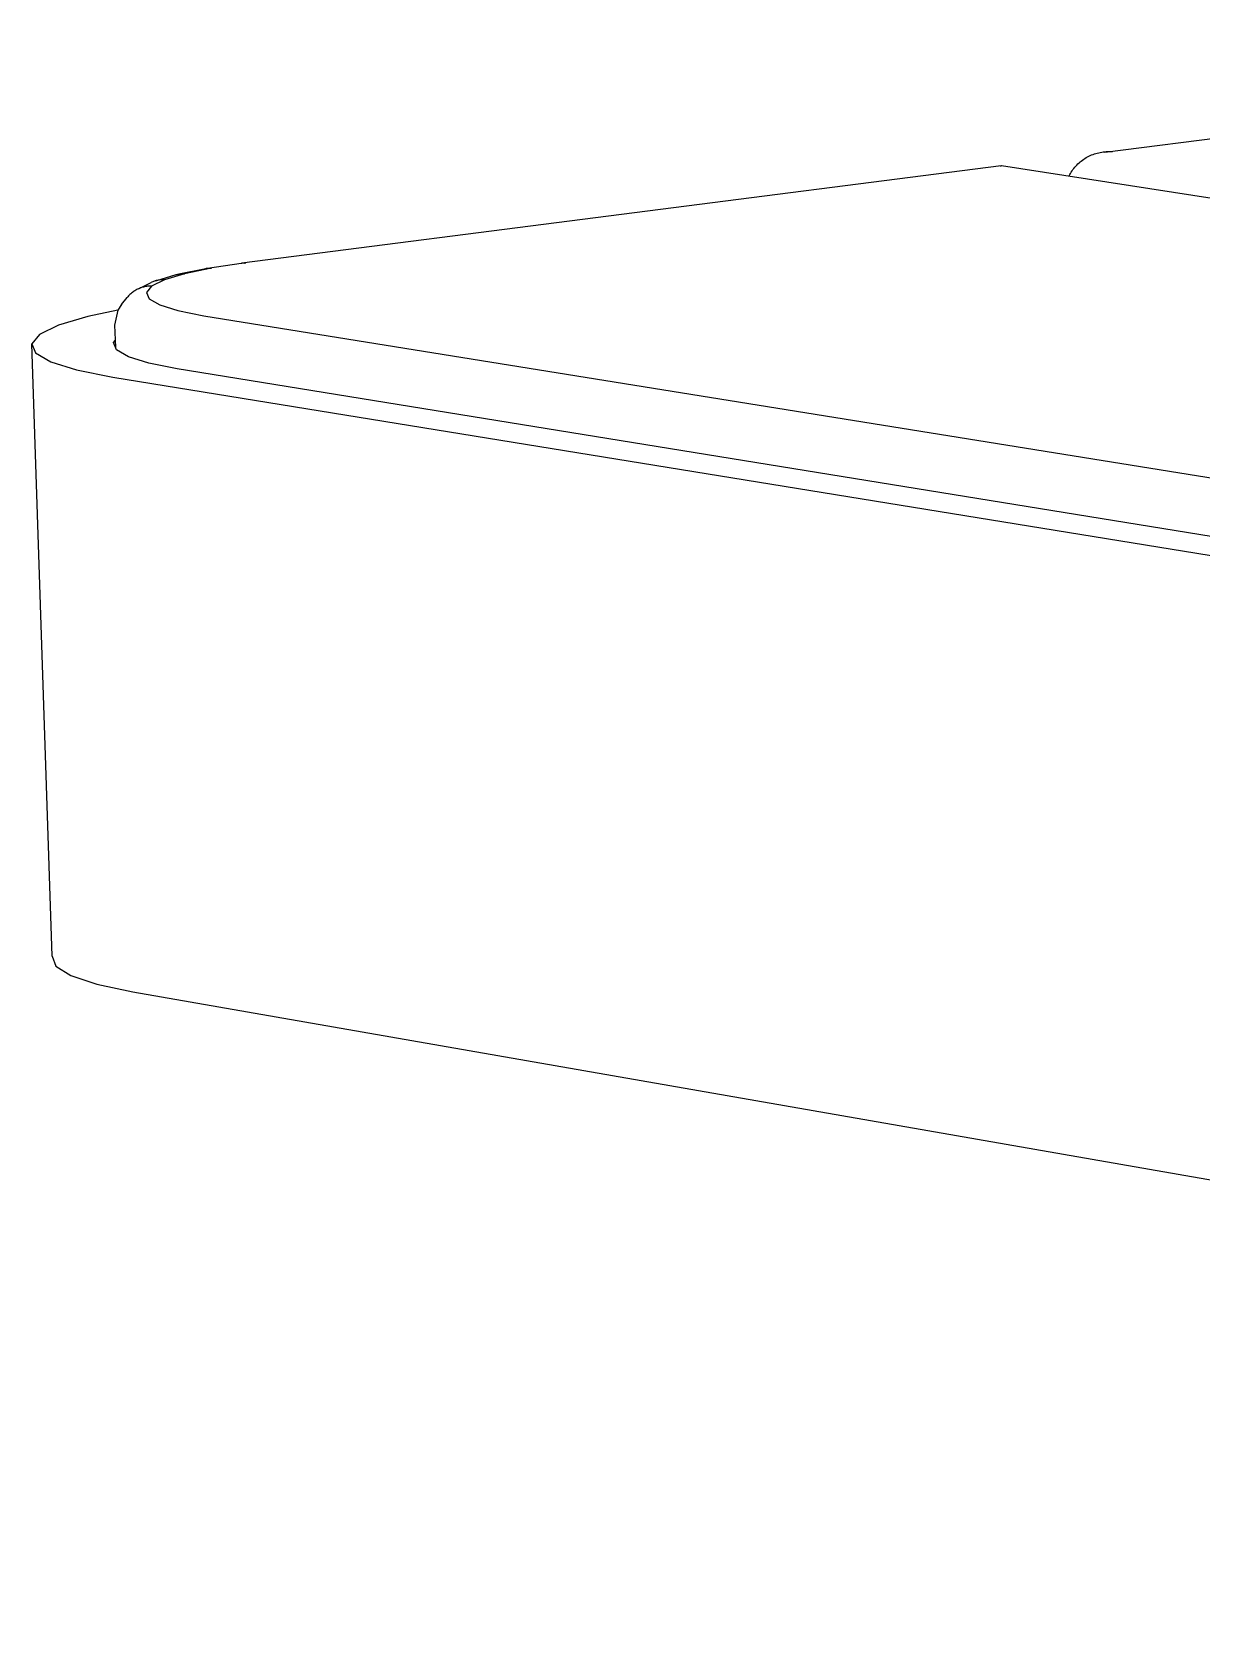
# Model space of a CAD drawing. Header units: millimetres. Extents: x 1287 to 5317, y -239 to 2577.
# Drawn here: x 2010.8 to 2077.4, y 918.1 to 1008.9 of the extents above; entities that cross this region are included whole.
import ezdxf

# ---------------------------------------------------------------- set-up
doc = ezdxf.new("R2010")
doc.units = ezdxf.units.MM
doc.header["$MEASUREMENT"] = 0
doc.layers.add('Domyślny', color=7, linetype='Continuous', true_color=0x000000)
doc.layers.add('Utwórz2D linie widoczne', color=7, linetype='Continuous', true_color=0x000000)

msp = doc.modelspace()

# ---------------------------------------------------------------- linework, layer by layer
at = {"layer": 'Domyślny'}
for p, q in [((2018.311, 994.78), (2017.576, 994.418)), ((2019.463, 995.125), (2018.311, 994.78)), ((2020.997, 995.442), (2019.463, 995.125)), ((2017.576, 994.418), (2017.283, 994.051)), ((2017.283, 994.051), (2017.441, 993.689)), ((2015.663, 993.048), (2015.474, 992.183)), ((2015.867, 993.367), (2015.663, 993.048)), ((2017.441, 993.689), (2018.046, 993.343)), ((2018.046, 993.343), (2019.081, 993.023)), ((2019.081, 993.023), (2020.561, 992.732)), ((2020.561, 992.732), (2228.07, 959.308))]:
    msp.add_line(p, q, dxfattribs=at)
at = {"layer": 'Utwórz2D linie widoczne'}
for p, q in [((2071.93, 1002.056), (2125.305, 1008.912)), ((2071.173, 1001.895), (2071.252, 1001.927)), ((2071.252, 1001.927), (2071.333, 1001.955)), ((2071.333, 1001.955), (2071.414, 1001.981)), ((2071.414, 1001.981), (2071.497, 1002.005)), ((2071.497, 1002.005), (2071.58, 1002.025)), ((2071.58, 1002.025), (2071.663, 1002.043)), ((2071.663, 1002.043), (2071.748, 1002.057)), ((2071.748, 1002.057), (2071.832, 1002.069)), ((2071.832, 1002.069), (2071.917, 1002.078)), ((2071.917, 1002.078), (2072.003, 1002.084)), ((2072.003, 1002.084), (2072.088, 1002.088)), ((2072.088, 1002.088), (2072.174, 1002.088)), ((2072.174, 1002.088), (2072.259, 1002.085)), ((2072.259, 1002.085), (2072.345, 1002.08)), ((2022.729, 995.736), (2066.015, 1001.296)), ((2065.973, 1001.261), (2066.03, 1001.297)), ((2066.03, 1001.297), (2294.632, 965.694)), ((2070.012, 1000.919), (2070.059, 1000.991)), ((2070.059, 1000.991), (2070.109, 1001.061)), ((2070.109, 1001.061), (2070.161, 1001.129)), ((2070.161, 1001.129), (2070.215, 1001.195)), ((2070.215, 1001.195), (2070.271, 1001.259)), ((2070.271, 1001.259), (2070.33, 1001.322)), ((2070.33, 1001.322), (2070.39, 1001.382)), ((2070.39, 1001.382), (2070.453, 1001.44)), ((2070.453, 1001.44), (2070.517, 1001.497)), ((2070.517, 1001.497), (2070.584, 1001.55)), ((2070.584, 1001.55), (2070.652, 1001.602)), ((2070.652, 1001.602), (2070.722, 1001.651)), ((2070.722, 1001.651), (2070.793, 1001.698)), ((2070.793, 1001.698), (2070.867, 1001.743)), ((2070.867, 1001.743), (2070.941, 1001.785)), ((2070.941, 1001.785), (2071.017, 1001.824)), ((2071.017, 1001.824), (2071.094, 1001.861)), ((2071.094, 1001.861), (2071.173, 1001.895)), ((2069.886, 1000.696), (2069.925, 1000.772)), ((2069.925, 1000.772), (2069.968, 1000.846)), ((2069.968, 1000.846), (2070.012, 1000.919)), ((2020.773, 995.443), (2022.693, 995.731)), ((2022.693, 995.731), (2022.719, 995.734)), ((2022.719, 995.734), (2022.744, 995.737)), ((2022.744, 995.737), (2022.77, 995.739)), ((2022.77, 995.739), (2022.796, 995.739)), ((2022.796, 995.739), (2022.822, 995.739)), ((2022.822, 995.739), (2022.848, 995.739)), ((2022.848, 995.739), (2022.874, 995.737)), ((2022.874, 995.737), (2022.899, 995.735)), ((2022.899, 995.735), (2022.925, 995.731)), ((2017.597, 994.642), (2017.55, 994.62)), ((2017.645, 994.663), (2017.597, 994.642)), ((2017.694, 994.682), (2017.645, 994.663)), ((2017.743, 994.7), (2017.694, 994.682)), ((2017.793, 994.715), (2017.743, 994.7)), ((2017.844, 994.729), (2017.793, 994.715)), ((2017.816, 994.722), (2018.988, 995.073)), ((2017.895, 994.742), (2017.844, 994.729)), ((2017.946, 994.753), (2017.895, 994.742)), ((2017.998, 994.762), (2017.946, 994.753)), ((2018.049, 994.769), (2017.998, 994.762)), ((2018.102, 994.775), (2018.049, 994.769)), ((2018.154, 994.779), (2018.102, 994.775)), ((2018.206, 994.781), (2018.154, 994.779)), ((2018.258, 994.781), (2018.206, 994.781)), ((2018.311, 994.78), (2018.258, 994.781)), ((2018.988, 995.073), (2019.03, 995.084)), ((2019.03, 995.084), (2019.072, 995.095)), ((2019.072, 995.095), (2019.115, 995.104)), ((2019.115, 995.104), (2019.158, 995.111)), ((2019.141, 995.109), (2020.677, 995.427)), ((2019.158, 995.111), (2019.201, 995.117)), ((2019.201, 995.117), (2019.245, 995.122)), ((2019.245, 995.122), (2019.288, 995.126)), ((2019.288, 995.126), (2019.332, 995.127)), ((2019.332, 995.127), (2019.376, 995.128)), ((2019.376, 995.128), (2019.419, 995.127)), ((2019.419, 995.127), (2019.463, 995.125)), ((2020.677, 995.427), (2020.712, 995.433)), ((2020.712, 995.433), (2020.748, 995.439)), ((2020.748, 995.439), (2020.783, 995.443)), ((2020.783, 995.443), (2020.819, 995.446)), ((2020.819, 995.446), (2020.854, 995.448)), ((2020.854, 995.448), (2020.89, 995.448)), ((2020.89, 995.448), (2020.926, 995.447)), ((2020.926, 995.447), (2020.962, 995.445)), ((2020.962, 995.445), (2020.997, 995.442)), ((2015.867, 993.367), (2016.19, 993.77)), ((2016.228, 993.815), (2016.19, 993.77)), ((2016.267, 993.859), (2016.228, 993.815)), ((2016.307, 993.901), (2016.267, 993.859)), ((2016.349, 993.943), (2016.307, 993.901)), ((2016.393, 993.982), (2016.349, 993.943)), ((2016.437, 994.02), (2016.393, 993.982)), ((2016.483, 994.057), (2016.437, 994.02)), ((2016.53, 994.092), (2016.483, 994.057)), ((2016.578, 994.125), (2016.53, 994.092)), ((2016.628, 994.157), (2016.578, 994.125)), ((2016.678, 994.187), (2016.628, 994.157)), ((2016.729, 994.216), (2016.678, 994.187)), ((2016.782, 994.242), (2016.729, 994.216)), ((2016.835, 994.267), (2016.782, 994.242)), ((2016.831, 994.267), (2017.55, 994.62)), ((2016.889, 994.29), (2016.835, 994.267)), ((2016.943, 994.311), (2016.889, 994.29)), ((2016.999, 994.331), (2016.943, 994.311)), ((2017.055, 994.348), (2016.999, 994.331)), ((2017.111, 994.364), (2017.055, 994.348)), ((2017.168, 994.377), (2017.111, 994.364)), ((2017.226, 994.389), (2017.168, 994.377)), ((2017.284, 994.399), (2017.226, 994.389)), ((2017.342, 994.407), (2017.284, 994.399)), ((2017.4, 994.413), (2017.342, 994.407)), ((2017.459, 994.417), (2017.4, 994.413)), ((2017.518, 994.419), (2017.459, 994.417)), ((2017.576, 994.418), (2017.518, 994.419)), ((2015.663, 993.048), (2013.937, 992.691)), ((2012.264, 992.191), (2011.192, 991.667)), ((2013.937, 992.691), (2012.264, 992.191)), ((2015.474, 992.183), (2015.514, 990.945)), ((2011.192, 991.667), (2010.755, 991.135)), ((2011.912, 956.219), (2010.755, 991.135)), ((2010.755, 991.135), (2010.968, 990.609)), ((2015.41, 991.196), (2015.502, 991.311)), ((2015.581, 990.785), (2015.41, 991.196)), ((2010.968, 990.609), (2011.828, 990.108)), ((2011.828, 990.108), (2013.309, 989.645)), ((2016.257, 990.393), (2015.581, 990.785)), ((2017.418, 990.031), (2016.257, 990.393)), ((2013.309, 989.645), (2015.368, 989.235)), ((2015.368, 989.235), (2222.889, 955.502)), ((2019.031, 989.711), (2017.418, 990.031)), ((2226.588, 956.048), (2019.031, 989.711)), ((2011.912, 956.219), (2012.126, 955.656)), ((2012.126, 955.656), (2012.985, 955.119)), ((2012.985, 955.119), (2014.463, 954.624)), ((2014.463, 954.624), (2016.517, 954.185)), ((2016.517, 954.185), (2223.483, 918.079))]:
    msp.add_line(p, q, dxfattribs=at)

doc.saveas('drawing.dxf')
